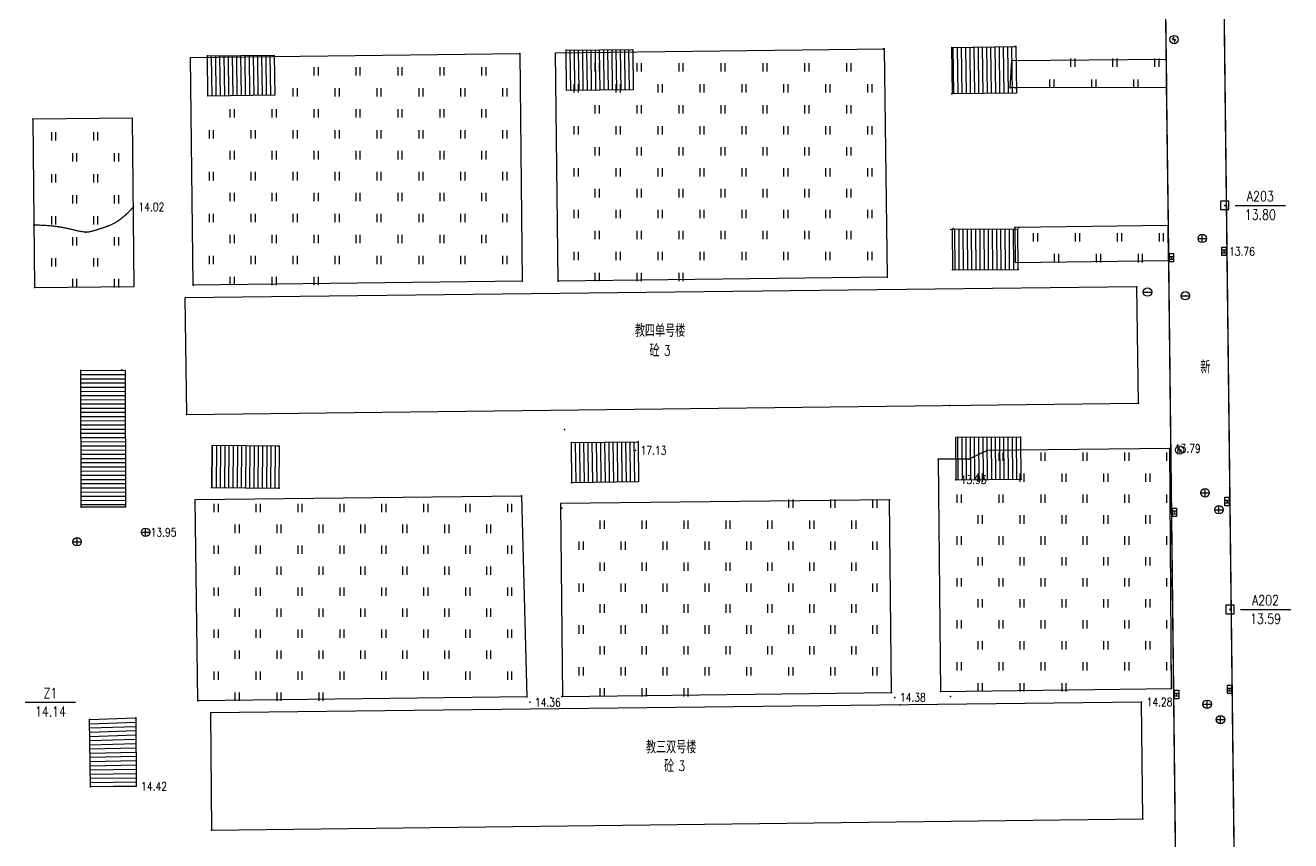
# Model space of a CAD drawing. Extents: x 953 to 1488, y 1110 to 1509.
# Drawn here: x 1336.9 to 1487.8, y 1286.5 to 1383.7 of the extents above; entities that cross this region are included whole.
import ezdxf
from ezdxf.enums import TextEntityAlignment as Align

# ---------------------------------------------------------------- set-up
doc = ezdxf.new("R2010")
doc.units = 0
doc.header["$LTSCALE"] = 0.5
doc.header["$PDSIZE"] = 0.2
doc.linetypes.add('X3', pattern=[5, 4, -1])
doc.layers.get('0').update_dxf_attribs({"linetype": 'CONTINUOUS'})
doc.layers.add('ASSIST', color=7, linetype='CONTINUOUS', plot=False)
for name, color, linetype in [('DLSS', 4, 'CONTINUOUS'), ('GCD', 1, 'CONTINUOUS'), ('GXYZ', 2, 'CONTINUOUS'), ('JMD', 6, 'CONTINUOUS'), ('KZD', 1, 'CONTINUOUS'), ('SXSS', 5, 'CONTINUOUS'), ('ZBTZ', 3, 'CONTINUOUS'), ('ZDH', 1, 'CONTINUOUS')]:
    doc.layers.add(name, color=color, linetype=linetype)
doc.styles.add('HZ', font='rs.shx', dxfattribs={"width": 0.8, "bigfont": 'hztxt.shx'})
doc.linetypes.add('1161', pattern='A,0,[149,AAA.SHX,S=0.15,R=0,X=0,Y=0],-1.6', length=1.6)

# ---------------------------------------------------------------- blocks, each defined once
blk = doc.blocks.new('gc042')
blk.add_line((-1, 0), (1, 0))
blk.add_circle((0, 0), 1)
blk = doc.blocks.new('gc041')
for p, q in [((-1, 0.5), (1, 0.5)), ((-1, -0.5), (-1, 0.5)), ((-0.33, 0.5), (-0.33, -0.5)), ((0.33, 0.5), (0.33, -0.5)), ((1, 0.5), (1, -0.5)), ((1, -0.5), (-1, -0.5))]:
    blk.add_line(p, q)
blk = doc.blocks.new('gc043')
for p, q in [((-1, 0), (1, 0)), ((0, -1), (0, 1))]:
    blk.add_line(p, q)
blk.add_circle((0, 0), 1)
blk = doc.blocks.new('gc050')
for p, q in [((-0.35, 0), (0.05, 0.69)), ((-0.35, 0), (0.35, 0)), ((0.35, 0), (-0.06, -0.69))]:
    blk.add_line(p, q)
blk.add_circle((0, 0), 1)
blk = doc.blocks.new('GC200')
at = {"linetype": 'Continuous', "const_width": 0.2, "flags": 128}
blk.add_lwpolyline([(-0.1, 0, 1), (0.1, 0, 1)], format="xyb", close=True, dxfattribs=at)
blk = doc.blocks.new('gc323')
at = {"flags": 128}
for points in [[(-0.5, 0), (-0.5, 2)], [(0.5, 0), (0.5, 2)]]:
    blk.add_lwpolyline(points, dxfattribs=at)
blk = doc.blocks.new('gc261')
blk.add_lwpolyline([(-1, -1), (1, -1), (1, 1), (-1, 1)], close=True)
blk.add_point((0, 0))

msp = doc.modelspace()

# ---------------------------------------------------------------- linework, layer by layer
at = {"layer": 'ASSIST', "linetype": 'Continuous', "flags": 128}
for points, elevation in [([(1401.37, 1380.69), (1409.32, 1380.78), (1409.38, 1375.99), (1401.43, 1375.9)], -0.16), ([(1358.62, 1380.02), (1366.57, 1380.12), (1366.63, 1375.33), (1358.68, 1375.24)], -0.14)]:
    msp.add_lwpolyline(points, close=True, dxfattribs=dict(at, elevation=elevation))
for points in [[(1447.38, 1381.04), (1454.99, 1381.13), (1455.06, 1375.59), (1447.46, 1375.49)], [(1447.45, 1354.51), (1455.25, 1354.57), (1455.22, 1359.36), (1447.42, 1359.31)], [(1343.55, 1326.22), (1343.52, 1342.53), (1348.8, 1342.54), (1348.83, 1326.23)], [(1402.01, 1333.93), (1409.96, 1334.02), (1410.02, 1329.24), (1402.07, 1329.14)], [(1447.83, 1329.5), (1455.62, 1329.56), (1455.58, 1334.57), (1447.79, 1334.52)], [(1359.1, 1328.58), (1367.18, 1328.5), (1367.22, 1333.49), (1359.14, 1333.56)], [(1344.67, 1292.89), (1344.56, 1300.9), (1350.07, 1301.11), (1350.11, 1292.94)]]:
    msp.add_lwpolyline(points, close=True, dxfattribs=at)
at = {"layer": 'DLSS', "linetype": 'Continuous', "const_width": 0.175, "flags": 128}
for points in [[(1480.04, 1455.48), (1480.28, 1433.69), (1479.59, 1405.43), (1481.85, 1213.92)], [(1472.65, 1402.07), (1472.92, 1379.64), (1472.95, 1376.26), (1473.17, 1359.79), (1473.21, 1355.64), (1474.02, 1285.2), (1474.07, 1280.2), (1474.27, 1263.71), (1474.34, 1258.03), (1474.6, 1238.74), (1474.88, 1213.81), (1474.23, 1210.75), (1473.97, 1210.26), (1472.73, 1208.65), (1470.95, 1207.62), (1468.9, 1207.18), (1405.25, 1206.45), (1342.91, 1205.75), (1341.04, 1208.75)]]:
    msp.add_lwpolyline(points, dxfattribs=at)
at = {"layer": 'DLSS', "linetype": 'X3', "const_width": 0.15, "flags": 128}
msp.add_lwpolyline([(1337.93, 1359.87, -0.014146), (1339.65, 1359.79, -0.02019), (1340.85, 1359.66, -0.027398), (1342.91, 1359.22, 0.048795), (1344.08, 1359.03, 0.081388), (1344.66, 1359.08, 0.022131), (1346.69, 1359.71, 0.074185), (1348.18, 1360.51, 0.056851), (1349.79, 1362.02)], format="xyb", dxfattribs=at)
at = {"layer": 'JMD', "linetype": 'Continuous'}
for p, q in [((1401.37, 1380.69), (1409.32, 1380.78)), ((1401.82, 1380.69), (1401.88, 1375.91)), ((1402.32, 1380.7), (1402.38, 1375.91)), ((1402.82, 1380.7), (1402.88, 1375.92)), ((1403.32, 1380.71), (1403.38, 1375.92)), ((1403.82, 1380.71), (1403.88, 1375.93)), ((1404.32, 1380.72), (1404.38, 1375.94)), ((1404.82, 1380.73), (1404.88, 1375.94)), ((1405.32, 1380.73), (1405.38, 1375.95)), ((1405.82, 1380.74), (1405.88, 1375.95)), ((1406.32, 1380.74), (1406.38, 1375.96)), ((1406.82, 1380.75), (1406.88, 1375.97)), ((1407.32, 1380.76), (1407.38, 1375.97)), ((1407.82, 1380.76), (1407.88, 1375.98)), ((1408.32, 1380.77), (1408.38, 1375.98)), ((1408.82, 1380.77), (1408.88, 1375.99)), ((1409.32, 1380.78), (1409.38, 1375.99)), ((1447.38, 1381.04), (1454.99, 1381.13)), ((1447.49, 1381.04), (1447.56, 1375.49)), ((1447.99, 1381.04), (1448.06, 1375.5)), ((1448.49, 1381.05), (1448.56, 1375.51)), ((1448.99, 1381.06), (1449.06, 1375.51)), ((1449.49, 1381.06), (1449.56, 1375.52)), ((1449.99, 1381.07), (1450.06, 1375.52)), ((1450.49, 1381.08), (1450.56, 1375.53)), ((1450.99, 1381.08), (1451.06, 1375.54)), ((1451.49, 1381.09), (1451.56, 1375.54)), ((1451.99, 1381.1), (1452.06, 1375.55)), ((1452.49, 1381.1), (1452.56, 1375.56)), ((1452.99, 1381.11), (1453.06, 1375.56)), ((1453.49, 1381.11), (1453.56, 1375.57)), ((1453.99, 1381.12), (1454.06, 1375.57)), ((1454.49, 1381.13), (1454.56, 1375.58)), ((1454.99, 1381.13), (1455.06, 1375.59)), ((1358.62, 1380.02), (1366.57, 1380.12)), ((1359.07, 1380.03), (1359.13, 1375.24)), ((1359.57, 1380.04), (1359.63, 1375.25)), ((1360.07, 1380.04), (1360.13, 1375.26)), ((1360.57, 1380.05), (1360.63, 1375.26)), ((1361.07, 1380.05), (1361.13, 1375.27)), ((1361.57, 1380.06), (1361.63, 1375.27)), ((1362.07, 1380.06), (1362.13, 1375.28)), ((1362.57, 1380.07), (1362.63, 1375.29)), ((1363.07, 1380.08), (1363.13, 1375.29)), ((1363.57, 1380.08), (1363.63, 1375.3)), ((1364.07, 1380.09), (1364.13, 1375.3)), ((1364.57, 1380.09), (1364.63, 1375.31)), ((1365.07, 1380.1), (1365.13, 1375.32)), ((1365.57, 1380.11), (1365.63, 1375.32)), ((1366.07, 1380.11), (1366.13, 1375.33)), ((1366.57, 1380.12), (1366.63, 1375.33)), ((1409.38, 1375.99), (1401.43, 1375.9)), ((1366.63, 1375.33), (1358.68, 1375.24)), ((1455.06, 1375.59), (1447.46, 1375.49)), ((1455.22, 1359.36), (1447.42, 1359.31)), ((1447.75, 1354.52), (1447.72, 1359.31)), ((1448.25, 1354.52), (1448.22, 1359.31)), ((1448.75, 1354.52), (1448.72, 1359.31)), ((1449.25, 1354.53), (1449.22, 1359.32)), ((1449.75, 1354.53), (1449.72, 1359.32)), ((1450.25, 1354.53), (1450.22, 1359.32)), ((1450.75, 1354.54), (1450.72, 1359.33)), ((1451.25, 1354.54), (1451.22, 1359.33)), ((1451.75, 1354.54), (1451.72, 1359.33)), ((1452.25, 1354.55), (1452.22, 1359.34)), ((1452.75, 1354.55), (1452.72, 1359.34)), ((1453.25, 1354.55), (1453.22, 1359.34)), ((1453.75, 1354.56), (1453.72, 1359.35)), ((1454.25, 1354.56), (1454.22, 1359.35)), ((1454.75, 1354.56), (1454.72, 1359.35)), ((1455.25, 1354.57), (1455.22, 1359.36)), ((1447.45, 1354.51), (1455.25, 1354.57)), ((1343.52, 1342.53), (1348.8, 1342.54)), ((1343.55, 1326.22), (1343.52, 1342.53)), ((1343.52, 1342.03), (1348.8, 1342.04)), ((1343.52, 1341.53), (1348.8, 1341.54)), ((1348.8, 1342.54), (1348.83, 1326.23)), ((1343.52, 1341.03), (1348.8, 1341.04)), ((1343.52, 1340.53), (1348.8, 1340.54)), ((1343.53, 1340.03), (1348.8, 1340.04)), ((1343.53, 1339.53), (1348.8, 1339.54)), ((1343.53, 1339.03), (1348.8, 1339.04)), ((1343.53, 1338.53), (1348.8, 1338.54)), ((1343.53, 1338.03), (1348.81, 1338.04)), ((1343.53, 1337.53), (1348.81, 1337.54)), ((1343.53, 1337.03), (1348.81, 1337.04)), ((1343.53, 1336.53), (1348.81, 1336.54)), ((1343.53, 1336.03), (1348.81, 1336.04)), ((1343.53, 1335.53), (1348.81, 1335.54)), ((1343.53, 1335.03), (1348.81, 1335.04)), ((1343.54, 1334.53), (1348.81, 1334.54)), ((1343.54, 1334.03), (1348.81, 1334.04)), ((1402.01, 1333.93), (1409.96, 1334.02)), ((1402.46, 1333.94), (1402.52, 1329.15)), ((1402.96, 1333.94), (1403.02, 1329.16)), ((1403.46, 1333.95), (1403.52, 1329.16)), ((1403.96, 1333.95), (1404.02, 1329.17)), ((1404.46, 1333.96), (1404.52, 1329.17)), ((1404.96, 1333.96), (1405.02, 1329.18)), ((1405.46, 1333.97), (1405.52, 1329.19)), ((1405.96, 1333.98), (1406.02, 1329.19)), ((1406.46, 1333.98), (1406.52, 1329.2)), ((1406.96, 1333.99), (1407.02, 1329.2)), ((1407.46, 1333.99), (1407.52, 1329.21)), ((1407.96, 1334), (1408.02, 1329.22)), ((1408.46, 1334.01), (1408.52, 1329.22)), ((1408.96, 1334.01), (1409.02, 1329.23)), ((1409.46, 1334.02), (1409.52, 1329.23)), ((1409.96, 1334.02), (1410.02, 1329.24)), ((1455.58, 1334.57), (1447.79, 1334.52)), ((1448.12, 1329.5), (1448.08, 1334.52)), ((1448.62, 1329.5), (1448.58, 1334.52)), ((1449.12, 1329.51), (1449.08, 1334.52)), ((1449.62, 1329.51), (1449.58, 1334.53)), ((1450.12, 1329.51), (1450.08, 1334.53)), ((1450.62, 1329.52), (1450.58, 1334.54)), ((1451.12, 1329.52), (1451.08, 1334.54)), ((1451.62, 1329.53), (1451.58, 1334.54)), ((1452.12, 1329.53), (1452.08, 1334.55)), ((1452.62, 1329.53), (1452.58, 1334.55)), ((1453.12, 1329.54), (1453.08, 1334.55)), ((1453.62, 1329.54), (1453.58, 1334.56)), ((1454.12, 1329.54), (1454.08, 1334.56)), ((1454.62, 1329.55), (1454.58, 1334.57)), ((1455.12, 1329.55), (1455.08, 1334.57)), ((1455.62, 1329.56), (1455.58, 1334.57)), ((1343.54, 1333.53), (1348.81, 1333.54)), ((1343.54, 1333.03), (1348.81, 1333.04)), ((1343.54, 1332.53), (1348.81, 1332.54)), ((1367.22, 1333.49), (1359.14, 1333.56)), ((1359.18, 1328.57), (1359.22, 1333.56)), ((1359.68, 1328.57), (1359.72, 1333.56)), ((1360.18, 1328.57), (1360.22, 1333.55)), ((1360.68, 1328.56), (1360.72, 1333.55)), ((1361.18, 1328.56), (1361.22, 1333.54)), ((1361.68, 1328.55), (1361.72, 1333.54)), ((1362.18, 1328.55), (1362.22, 1333.53)), ((1362.68, 1328.54), (1362.72, 1333.53)), ((1363.18, 1328.54), (1363.22, 1333.52)), ((1363.68, 1328.53), (1363.72, 1333.52)), ((1364.18, 1328.53), (1364.22, 1333.52)), ((1364.68, 1328.52), (1364.72, 1333.51)), ((1365.18, 1328.52), (1365.22, 1333.51)), ((1365.68, 1328.51), (1365.72, 1333.5)), ((1366.18, 1328.51), (1366.22, 1333.5)), ((1366.68, 1328.51), (1366.72, 1333.49)), ((1367.18, 1328.5), (1367.22, 1333.49)), ((1343.54, 1332.03), (1348.82, 1332.04)), ((1343.54, 1331.53), (1348.82, 1331.54)), ((1343.54, 1331.03), (1348.82, 1331.04)), ((1343.54, 1330.53), (1348.82, 1330.54)), ((1343.54, 1330.03), (1348.82, 1330.04)), ((1343.54, 1329.53), (1348.82, 1329.54)), ((1410.02, 1329.24), (1402.07, 1329.14)), ((1447.83, 1329.5), (1455.62, 1329.56)), ((1343.55, 1329.03), (1348.82, 1329.04)), ((1343.55, 1328.53), (1348.82, 1328.54)), ((1343.55, 1328.03), (1348.82, 1328.04)), ((1359.1, 1328.58), (1367.18, 1328.5)), ((1343.55, 1327.53), (1348.82, 1327.54)), ((1343.55, 1327.03), (1348.82, 1327.04)), ((1343.55, 1326.53), (1348.83, 1326.54)), ((1344.56, 1300.9), (1350.07, 1301.11)), ((1344.67, 1292.89), (1344.56, 1300.9)), ((1344.57, 1300.4), (1350.08, 1300.6)), ((1350.07, 1301.11), (1350.11, 1292.94)), ((1344.57, 1299.9), (1350.08, 1300.09)), ((1344.58, 1299.4), (1350.08, 1299.58)), ((1344.59, 1298.9), (1350.08, 1299.07)), ((1344.6, 1298.4), (1350.09, 1298.56)), ((1344.6, 1297.9), (1350.09, 1298.05)), ((1344.61, 1297.4), (1350.09, 1297.54)), ((1344.62, 1296.9), (1350.09, 1297.03)), ((1344.62, 1296.4), (1350.1, 1296.52)), ((1344.63, 1295.9), (1350.1, 1296.01)), ((1344.64, 1295.4), (1350.1, 1295.5)), ((1344.65, 1294.9), (1350.1, 1294.99)), ((1344.65, 1294.4), (1350.11, 1294.48)), ((1344.66, 1293.9), (1350.11, 1293.97)), ((1344.67, 1293.4), (1350.11, 1293.46)), ((1344.67, 1292.9), (1350.11, 1292.95))]:
    msp.add_line(p, q, dxfattribs=at)
at = {"layer": 'JMD', "linetype": 'Continuous', "flags": 128}
for points in [[(1469.42, 1352.51), (1355.93, 1351.18), (1356.12, 1337.29), (1469.62, 1338.61), (1469.42, 1352.51)], [(1469.98, 1302.99), (1358.97, 1301.72), (1359.1, 1287.72), (1470.12, 1289.05), (1469.98, 1302.99)]]:
    msp.add_lwpolyline(points, close=True, dxfattribs=at)
at = {"layer": 'KZD', "linetype": 'Continuous'}
for p, q in [((1481.14, 1362.2), (1487.14, 1362.2)), ((1481.76, 1314.02), (1487.76, 1314.02)), ((1336.9, 1302.96), (1342.9, 1302.96))]:
    msp.add_line(p, q, dxfattribs=at)
at = {"layer": 'ZBTZ', "linetype": '1161', "flags": 128}
for points, elevation in [([(1439.31, 1380.85), (1439.67, 1353.64), (1400.43, 1353.16), (1400.1, 1380.38)], -0.07), ([(1395.86, 1380.32), (1396.15, 1353.17), (1356.92, 1352.69), (1356.59, 1379.83)], -0.1), ([(1472.92, 1379.64), (1472.95, 1376.26), (1454.31, 1376.22), (1454.5, 1379.48)], 13.88), ([(1337.8, 1372.5), (1337.98, 1352.43), (1349.88, 1352.54), (1349.69, 1372.61)], 14.31), ([(1473.21, 1355.64), (1473.17, 1359.79), (1454.86, 1359.56), (1454.91, 1355.41)], 13.78), ([(1445.99, 1304.25), (1473.56, 1304.59), (1473.34, 1333.22), (1451.59, 1332.97), (1449.38, 1331.94), (1445.75, 1331.94)], 13.81), ([(1396.04, 1327.59), (1396.69, 1303.6), (1357.46, 1303.14), (1357.17, 1327.13)], 13.97)]:
    msp.add_lwpolyline(points, close=True, dxfattribs=dict(at, elevation=elevation))
msp.add_lwpolyline([(1400.93, 1303.64), (1440.17, 1304.13), (1439.92, 1327.08), (1400.69, 1326.66)], close=True, dxfattribs=at)
at = {"layer": 'ZDH', "linetype": 'Continuous'}
for p in [(1473.85, 1381.97, 13.89), (1401.37, 1380.69, -0.16), (1409.38, 1380.52, -0.06), (1439.21, 1380.86, 14.3), (1439.31, 1380.85, -0.07), (1447.38, 1381.04, -0.07), (1454.89, 1381.15, 14.19), (1454.99, 1381.13, -0.09), (1358.62, 1380.02, -0.14), (1395.86, 1380.32, -0.1), (1454.5, 1379.48, 14.09), (1472.92, 1379.64, 13.88), (1454.31, 1376.22, 13.94), (1454.96, 1376.22, 13.9), (1472.95, 1376.26, 13.88), (1447.36, 1375.49, 14.36), (1337.8, 1372.5, 14.31), (1349.79, 1362.02, 14.02), (1337.93, 1359.87, 14.17), (1340.85, 1359.66, 14.01), (1346.69, 1359.71, 14), (1447.23, 1359.31, -0.18), (1447.52, 1359.44, 14.36), (1454.86, 1359.56, 14.02), (1455.34, 1359.53, 13.97), (1473.17, 1359.79, 13.78), (1344.08, 1359.03, 14), (1477.21, 1358.27, 13.82), (1479.81, 1356.72, 13.76), (1473.21, 1355.64, 13.78), (1473.55, 1355.96, 13.76), (1439.67, 1353.64, -0.06), (1447.45, 1354.51, -0.19), (1455.25, 1354.57, 14.37), (1337.98, 1352.43, 14.3), (1356.92, 1352.69, -0.1), (1396.15, 1353.17, -0.09), (1400.43, 1353.16, -0.05), (1469.42, 1352.51, 14.33), (1470.69, 1351.87, 14.32), (1475.2, 1351.43, 13.76), (1343.52, 1342.53, 19.72), (1348.42, 1342.58, 19.71), (1447.07, 1338.33, 14.33), (1469.62, 1338.61, 14.33), (1356.12, 1337.29, 14.31), (1401.2, 1335.47, 14.3), (1402.01, 1333.93, -0.16), (1409.96, 1334.02, -0.07), (1455.55, 1334.57, 14.29), (1367.1, 1333.49, 14.25), (1409.65, 1332.99, 17.13), (1451.59, 1332.97, 14.05), (1473.34, 1333.22, 13.79), (1474.51, 1333.04, 13.67), (1445.75, 1331.96, 14.01), (1449.38, 1331.94, 13.94), (1402, 1329.14, -0.16), (1447.83, 1329.5, 13.93), (1455.62, 1329.56, 13.95), (1359.1, 1328.58, 14.04), (1367.18, 1328.5, 14.02), (1396.04, 1327.59, 13.97), (1477.55, 1327.93, 13.66), (1343.55, 1326.22, 14.01), (1348.83, 1326.31, 14.02), (1400.88, 1326.12, 14.05), (1439.92, 1327.08, 14.29), (1480.17, 1326.9, 13.61), (1473.9, 1325.61, 13.62), (1479.2, 1325.92, 13.65), (1351.24, 1323.23, 13.95), (1343.07, 1322.1, 13.94), (1396.69, 1303.6, 14.37), (1399.54, 1303.55, 14.26), (1400.86, 1303.65, 14.37), (1400.93, 1303.64, 14.37), (1440.17, 1304.13, 14.36), (1440.57, 1303.54, 14.38), (1445.99, 1304.25, 13.81), (1447.22, 1303.64, 14.27), (1473.56, 1304.59, 13.68), (1474.16, 1303.89, 13.5), (1480.46, 1304.49, 13.51), (1357.46, 1303.14, 14.38), (1397.05, 1302.96, 14.36), (1441.18, 1302.64, 14.29), (1469.98, 1302.99, 14.28), (1477.8, 1302.72, 13.57), (1344.56, 1300.9, 14.28), (1350.07, 1301.11, 14.28), (1358.97, 1301.72, 14.26), (1479.39, 1300.89, 13.53), (1344.67, 1292.89, 14.41), (1350.11, 1292.94, 14.41), (1470.12, 1289.05, 14.27), (1359.1, 1287.72, 14.26)]:
    msp.add_point(p, dxfattribs=at)

# ---------------------------------------------------------------- block references
at = {"layer": 'GCD', "linetype": 'Continuous'}
ref = msp.add_blockref('GC200', (1349.79, 1362.02, 14.02), dxfattribs=dict(at, xscale=0.5, yscale=0.5, zscale=0.5))
ref.add_attrib('height', '14.02', dxfattribs={"linetype": 'Continuous', "height": 1, "style": 'HZ', "width": 0.8}).set_placement((1350.39, 1362.02, 14.02), align=Align.MIDDLE_LEFT)
ref = msp.add_blockref('GC200', (1479.81, 1356.72, 13.76), dxfattribs=dict(at, xscale=0.5, yscale=0.5, zscale=0.5))
ref.add_attrib('height', '13.76', dxfattribs={"linetype": 'Continuous', "height": 1, "style": 'HZ', "width": 0.8}).set_placement((1480.41, 1356.72, 13.76), align=Align.MIDDLE_LEFT)
ref = msp.add_blockref('GC200', (1473.34, 1333.22, 13.79), dxfattribs=dict(at, xscale=0.5, yscale=0.5, zscale=0.5))
ref.add_attrib('height', '13.79', dxfattribs={"linetype": 'Continuous', "height": 1, "style": 'HZ', "width": 0.8}).set_placement((1473.94, 1333.22, 13.79), align=Align.MIDDLE_LEFT)
ref = msp.add_blockref('GC200', (1409.65, 1332.99, 17.13), dxfattribs=dict(at, xscale=0.5, yscale=0.5, zscale=0.5))
ref.add_attrib('height', '17.13', dxfattribs={"linetype": 'Continuous', "height": 1, "style": 'HZ', "width": 0.8}).set_placement((1410.25, 1332.99, 17.13), align=Align.MIDDLE_LEFT)
ref = msp.add_blockref('GC200', (1447.83, 1329.5, 13.93), dxfattribs=dict(at, xscale=0.5, yscale=0.5, zscale=0.5))
ref.add_attrib('height', '13.93', dxfattribs={"linetype": 'Continuous', "height": 1, "style": 'HZ', "width": 0.8}).set_placement((1448.42, 1329.5, 13.93), align=Align.MIDDLE_LEFT)
ref = msp.add_blockref('GC200', (1351.24, 1323.23, 13.95), dxfattribs=dict(at, xscale=0.5, yscale=0.5, zscale=0.5))
ref.add_attrib('height', '13.95', dxfattribs={"linetype": 'Continuous', "height": 1, "style": 'HZ', "width": 0.8}).set_placement((1351.84, 1323.23, 13.95), align=Align.MIDDLE_LEFT)
ref = msp.add_blockref('GC200', (1397.05, 1302.96, 14.36), dxfattribs=dict(at, xscale=0.5, yscale=0.5, zscale=0.5))
ref.add_attrib('height', '14.36', dxfattribs={"linetype": 'Continuous', "height": 1, "style": 'HZ', "width": 0.8}).set_placement((1397.65, 1302.96, 14.36), align=Align.MIDDLE_LEFT)
ref = msp.add_blockref('GC200', (1440.57, 1303.54, 14.38), dxfattribs=dict(at, xscale=0.5, yscale=0.5, zscale=0.5))
ref.add_attrib('height', '14.38', dxfattribs={"linetype": 'Continuous', "height": 1, "style": 'HZ', "width": 0.8}).set_placement((1441.17, 1303.54, 14.38), align=Align.MIDDLE_LEFT)
ref = msp.add_blockref('GC200', (1469.98, 1302.99, 14.28), dxfattribs=dict(at, xscale=0.5, yscale=0.5, zscale=0.5))
ref.add_attrib('height', '14.28', dxfattribs={"linetype": 'Continuous', "height": 1, "style": 'HZ', "width": 0.8}).set_placement((1470.58, 1302.99, 14.28), align=Align.MIDDLE_LEFT)
ref = msp.add_blockref('GC200', (1350.11, 1292.94, 14.41), dxfattribs=dict(at, xscale=0.5, yscale=0.5, zscale=0.5))
ref.add_attrib('height', '14.42', dxfattribs={"linetype": 'Continuous', "height": 1, "style": 'HZ', "width": 0.8}).set_placement((1350.71, 1292.94, 14.41), align=Align.MIDDLE_LEFT)
at = {"layer": 'GXYZ', "linetype": 'Continuous', "xscale": 0.5, "yscale": 0.5}
for name, p in [('gc050', (1473.85, 1381.97, 13.89)), ('gc043', (1477.21, 1358.27, 13.82)), ('gc042', (1470.69, 1351.87, 14.32)), ('gc042', (1475.2, 1351.43, 13.76)), ('gc050', (1474.51, 1333.04, 13.67)), ('gc043', (1477.55, 1327.93, 13.66)), ('gc043', (1479.2, 1325.92, 13.65)), ('gc043', (1351.24, 1323.23, 13.95)), ('gc043', (1343.07, 1322.1, 13.94)), ('gc043', (1477.8, 1302.72, 13.57)), ('gc043', (1479.39, 1300.89, 13.53))]:
    msp.add_blockref(name, p, dxfattribs=at)
at = {"layer": 'GXYZ', "linetype": 'Continuous', "xscale": 0.5, "yscale": 0.5, "rotation": 90}
for p in [(1473.55, 1355.96, 13.76), (1479.81, 1356.72, 13.76), (1473.9, 1325.61, 13.62), (1480.17, 1326.9, 13.61), (1480.46, 1304.49, 13.51), (1474.16, 1303.89, 13.5)]:
    msp.add_blockref('gc041', p, dxfattribs=at)
at = {"layer": 'KZD', "linetype": 'Continuous', "xscale": 0.5, "yscale": 0.5}
for p in [(1479.89, 1362.2, 13.8), (1480.51, 1314.02, 13.59)]:
    msp.add_blockref('gc261', p, dxfattribs=at)
at = {"layer": 'ZBTZ', "linetype": 'Continuous', "xscale": 0.5, "yscale": 0.5}
for p in [(1405.1, 1378.16), (1410.1, 1378.16), (1415.1, 1378.16), (1420.1, 1378.16), (1425.1, 1378.16), (1430.1, 1378.16), (1435.1, 1378.16), (1461.81, 1378.72), (1466.81, 1378.72), (1471.81, 1378.72), (1371.59, 1377.69), (1376.59, 1377.69), (1381.59, 1377.69), (1386.59, 1377.69), (1391.59, 1377.69), (1369.09, 1375.19), (1374.09, 1375.19), (1379.09, 1375.19), (1384.09, 1375.19), (1389.09, 1375.19), (1394.09, 1375.19), (1402.6, 1375.66), (1407.6, 1375.66), (1412.6, 1375.66), (1417.6, 1375.66), (1422.6, 1375.66), (1427.6, 1375.66), (1432.6, 1375.66), (1437.6, 1375.66), (1459.31, 1376.22), (1464.31, 1376.22), (1469.31, 1376.22), (1361.59, 1372.69), (1366.59, 1372.69), (1371.59, 1372.69), (1376.59, 1372.69), (1381.59, 1372.69), (1386.59, 1372.69), (1391.59, 1372.69), (1405.1, 1373.16), (1410.1, 1373.16), (1415.1, 1373.16), (1420.1, 1373.16), (1425.1, 1373.16), (1430.1, 1373.16), (1435.1, 1373.16), (1402.6, 1370.66), (1407.6, 1370.66), (1412.6, 1370.66), (1417.6, 1370.66), (1422.6, 1370.66), (1427.6, 1370.66), (1432.6, 1370.66), (1437.6, 1370.66), (1340.3, 1369.93), (1345.3, 1369.93), (1359.09, 1370.19), (1364.09, 1370.19), (1369.09, 1370.19), (1374.09, 1370.19), (1379.09, 1370.19), (1384.09, 1370.19), (1389.09, 1370.19), (1394.09, 1370.19), (1342.8, 1367.43), (1347.8, 1367.43), (1361.59, 1367.69), (1366.59, 1367.69), (1371.59, 1367.69), (1376.59, 1367.69), (1381.59, 1367.69), (1386.59, 1367.69), (1391.59, 1367.69), (1405.1, 1368.16), (1410.1, 1368.16), (1415.1, 1368.16), (1420.1, 1368.16), (1425.1, 1368.16), (1430.1, 1368.16), (1435.1, 1368.16), (1340.3, 1364.93), (1345.3, 1364.93), (1359.09, 1365.19), (1364.09, 1365.19), (1369.09, 1365.19), (1374.09, 1365.19), (1379.09, 1365.19), (1384.09, 1365.19), (1389.09, 1365.19), (1394.09, 1365.19), (1402.6, 1365.66), (1407.6, 1365.66), (1412.6, 1365.66), (1417.6, 1365.66), (1422.6, 1365.66), (1427.6, 1365.66), (1432.6, 1365.66), (1437.6, 1365.66), (1405.1, 1363.16), (1410.1, 1363.16), (1415.1, 1363.16), (1420.1, 1363.16), (1425.1, 1363.16), (1430.1, 1363.16), (1435.1, 1363.16), (1342.8, 1362.43), (1347.8, 1362.43), (1361.59, 1362.69), (1366.59, 1362.69), (1371.59, 1362.69), (1376.59, 1362.69), (1381.59, 1362.69), (1386.59, 1362.69), (1391.59, 1362.69), (1340.3, 1359.93), (1345.3, 1359.93), (1359.09, 1360.19), (1364.09, 1360.19), (1369.09, 1360.19), (1374.09, 1360.19), (1379.09, 1360.19), (1384.09, 1360.19), (1389.09, 1360.19), (1394.09, 1360.19), (1402.6, 1360.66), (1407.6, 1360.66), (1412.6, 1360.66), (1417.6, 1360.66), (1422.6, 1360.66), (1427.6, 1360.66), (1432.6, 1360.66), (1437.6, 1360.66), (1342.8, 1357.43), (1347.8, 1357.43), (1361.59, 1357.69), (1366.59, 1357.69), (1371.59, 1357.69), (1376.59, 1357.69), (1381.59, 1357.69), (1386.59, 1357.69), (1391.59, 1357.69), (1405.1, 1358.16), (1410.1, 1358.16), (1415.1, 1358.16), (1420.1, 1358.16), (1425.1, 1358.16), (1430.1, 1358.16), (1435.1, 1358.16), (1457.36, 1357.91), (1462.36, 1357.91), (1467.36, 1357.91), (1472.36, 1357.91), (1402.6, 1355.66), (1407.6, 1355.66), (1412.6, 1355.66), (1417.6, 1355.66), (1422.6, 1355.66), (1427.6, 1355.66), (1432.6, 1355.66), (1437.6, 1355.66), (1459.86, 1355.41), (1464.86, 1355.41), (1469.86, 1355.41), (1340.3, 1354.93), (1345.3, 1354.93), (1359.09, 1355.19), (1364.09, 1355.19), (1369.09, 1355.19), (1374.09, 1355.19), (1379.09, 1355.19), (1384.09, 1355.19), (1389.09, 1355.19), (1394.09, 1355.19), (1342.8, 1352.43), (1347.8, 1352.43), (1361.59, 1352.69), (1366.59, 1352.69), (1371.59, 1352.69), (1405.1, 1353.16), (1410.1, 1353.16), (1415.1, 1353.16), (1453.25, 1331.75), (1458.25, 1331.75), (1463.25, 1331.75), (1468.25, 1331.75), (1473.25, 1331.75), (1450.75, 1329.25), (1455.75, 1329.25), (1460.75, 1329.25), (1465.75, 1329.25), (1470.75, 1329.25), (1448.25, 1326.75), (1453.25, 1326.75), (1458.25, 1326.75), (1463.25, 1326.75), (1468.25, 1326.75), (1473.25, 1326.75), (1359.67, 1325.64), (1364.67, 1325.64), (1369.67, 1325.64), (1374.67, 1325.64), (1379.67, 1325.64), (1384.67, 1325.64), (1389.67, 1325.64), (1394.67, 1325.64), (1428.19, 1326.14), (1433.19, 1326.14), (1438.19, 1326.14), (1405.69, 1323.64), (1410.69, 1323.64), (1415.69, 1323.64), (1420.69, 1323.64), (1425.69, 1323.64), (1430.69, 1323.64), (1435.69, 1323.64), (1450.75, 1324.25), (1455.75, 1324.25), (1460.75, 1324.25), (1465.75, 1324.25), (1470.75, 1324.25), (1362.17, 1323.14), (1367.17, 1323.14), (1372.17, 1323.14), (1377.17, 1323.14), (1382.17, 1323.14), (1387.17, 1323.14), (1392.17, 1323.14), (1359.67, 1320.64), (1364.67, 1320.64), (1369.67, 1320.64), (1374.67, 1320.64), (1379.67, 1320.64), (1384.67, 1320.64), (1389.67, 1320.64), (1394.67, 1320.64), (1403.19, 1321.14), (1408.19, 1321.14), (1413.19, 1321.14), (1418.19, 1321.14), (1423.19, 1321.14), (1428.19, 1321.14), (1433.19, 1321.14), (1438.19, 1321.14), (1448.25, 1321.75), (1453.25, 1321.75), (1458.25, 1321.75), (1463.25, 1321.75), (1468.25, 1321.75), (1473.25, 1321.75), (1450.75, 1319.25), (1455.75, 1319.25), (1460.75, 1319.25), (1465.75, 1319.25), (1470.75, 1319.25), (1362.17, 1318.14), (1367.17, 1318.14), (1372.17, 1318.14), (1377.17, 1318.14), (1382.17, 1318.14), (1387.17, 1318.14), (1392.17, 1318.14), (1405.69, 1318.64), (1410.69, 1318.64), (1415.69, 1318.64), (1420.69, 1318.64), (1425.69, 1318.64), (1430.69, 1318.64), (1435.69, 1318.64), (1403.19, 1316.14), (1408.19, 1316.14), (1413.19, 1316.14), (1418.19, 1316.14), (1423.19, 1316.14), (1428.19, 1316.14), (1433.19, 1316.14), (1438.19, 1316.14), (1448.25, 1316.75), (1453.25, 1316.75), (1458.25, 1316.75), (1463.25, 1316.75), (1468.25, 1316.75), (1473.25, 1316.75), (1359.67, 1315.64), (1364.67, 1315.64), (1369.67, 1315.64), (1374.67, 1315.64), (1379.67, 1315.64), (1384.67, 1315.64), (1389.67, 1315.64), (1394.67, 1315.64), (1362.17, 1313.14), (1367.17, 1313.14), (1372.17, 1313.14), (1377.17, 1313.14), (1382.17, 1313.14), (1387.17, 1313.14), (1392.17, 1313.14), (1405.69, 1313.64), (1410.69, 1313.64), (1415.69, 1313.64), (1420.69, 1313.64), (1425.69, 1313.64), (1430.69, 1313.64), (1435.69, 1313.64), (1450.75, 1314.25), (1455.75, 1314.25), (1460.75, 1314.25), (1465.75, 1314.25), (1470.75, 1314.25), (1448.25, 1311.75), (1453.25, 1311.75), (1458.25, 1311.75), (1463.25, 1311.75), (1468.25, 1311.75), (1473.25, 1311.75), (1359.67, 1310.64), (1364.67, 1310.64), (1369.67, 1310.64), (1374.67, 1310.64), (1379.67, 1310.64), (1384.67, 1310.64), (1389.67, 1310.64), (1394.67, 1310.64), (1403.19, 1311.14), (1408.19, 1311.14), (1413.19, 1311.14), (1418.19, 1311.14), (1423.19, 1311.14), (1428.19, 1311.14), (1433.19, 1311.14), (1438.19, 1311.14), (1405.69, 1308.64), (1410.69, 1308.64), (1415.69, 1308.64), (1420.69, 1308.64), (1425.69, 1308.64), (1430.69, 1308.64), (1435.69, 1308.64), (1450.75, 1309.25), (1455.75, 1309.25), (1460.75, 1309.25), (1465.75, 1309.25), (1470.75, 1309.25), (1362.17, 1308.14), (1367.17, 1308.14), (1372.17, 1308.14), (1377.17, 1308.14), (1382.17, 1308.14), (1387.17, 1308.14), (1392.17, 1308.14), (1359.67, 1305.64), (1364.67, 1305.64), (1369.67, 1305.64), (1374.67, 1305.64), (1379.67, 1305.64), (1384.67, 1305.64), (1389.67, 1305.64), (1394.67, 1305.64), (1403.19, 1306.14), (1408.19, 1306.14), (1413.19, 1306.14), (1418.19, 1306.14), (1423.19, 1306.14), (1428.19, 1306.14), (1433.19, 1306.14), (1438.19, 1306.14), (1448.25, 1306.75), (1453.25, 1306.75), (1458.25, 1306.75), (1463.25, 1306.75), (1468.25, 1306.75), (1473.25, 1306.75), (1450.75, 1304.25), (1455.75, 1304.25), (1460.75, 1304.25), (1362.17, 1303.14), (1367.17, 1303.14), (1372.17, 1303.14), (1405.69, 1303.64), (1410.69, 1303.64), (1415.69, 1303.64)]:
    msp.add_blockref('gc323', p, dxfattribs=at)

# ---------------------------------------------------------------- texts
at = {"layer": 'JMD', "linetype": 'Continuous', "style": 'HZ', "width": 0.8}
for s, p in [('教四单号楼', (1412.57, 1347.35)), ('教三双号楼', (1413.9, 1297.69))]:
    msp.add_text(s, height=1.5, dxfattribs=at).set_placement(p, align=Align.MIDDLE)
for p in [(1412.52, 1344.9), (1414.26, 1295.37)]:
    msp.add_text('砼', height=1.5, dxfattribs=at).set_placement(p, align=Align.MIDDLE_RIGHT)
for p in [(1413.02, 1344.9), (1414.76, 1295.37)]:
    msp.add_text('3', height=1.2, dxfattribs=at).set_placement(p, align=Align.MIDDLE_LEFT)
at = {"layer": 'KZD', "linetype": 'Continuous', "style": 'HZ', "width": 0.8}
for s, p in [('A203', (1484.14, 1363.3)), ('13.80', (1484.14, 1361.1)), ('A202', (1484.76, 1315.12)), ('13.59', (1484.76, 1312.92)), ('Z1', (1339.9, 1304.06)), ('14.14', (1339.9, 1301.86))]:
    msp.add_text(s, height=1.2, dxfattribs=at).set_placement(p, align=Align.MIDDLE)
at = {"layer": 'SXSS', "linetype": 'Continuous', "style": 'HZ', "width": 0.8}
msp.add_text('新', height=1.5, dxfattribs=at).set_placement((1476.98, 1342.19))

doc.saveas('drawing.dxf')
